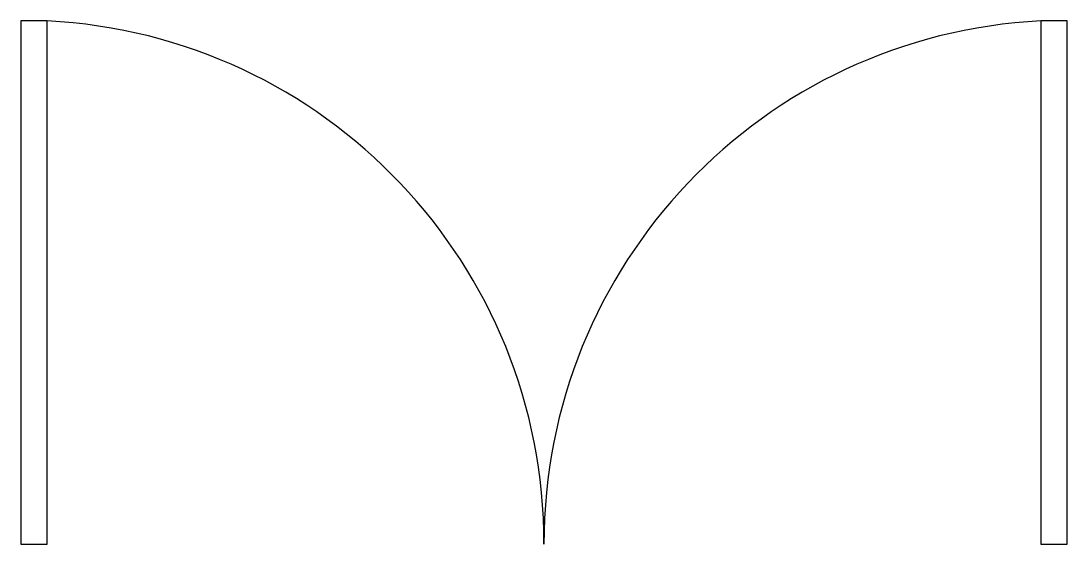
# Model space of a CAD drawing. Header units: millimetres. Extents: x -154 to 46, y 273 to 373.
import ezdxf

# ---------------------------------------------------------------- set-up
doc = ezdxf.new("R2010")
doc.units = ezdxf.units.MM

msp = doc.modelspace()

# ---------------------------------------------------------------- linework, layer by layer
for p, q in [((-153.73, 372.62), (-153.73, 272.62)), ((-148.73, 372.62), (-153.73, 372.62)), ((-148.73, 272.62), (-148.73, 372.62)), ((46.27, 372.62), (41.27, 372.62)), ((41.27, 372.62), (41.27, 272.62)), ((46.27, 272.62), (46.27, 372.62)), ((-153.73, 272.62), (-148.73, 272.62)), ((41.27, 272.62), (46.27, 272.62))]:
    msp.add_line(p, q)
for centre, start, end in [((-153.73, 272.74), 359.9284, 87.134), ((46.27, 272.74), 92.866, 180.0716)]:
    msp.add_arc(centre, 100, start, end)

doc.saveas('drawing.dxf')
